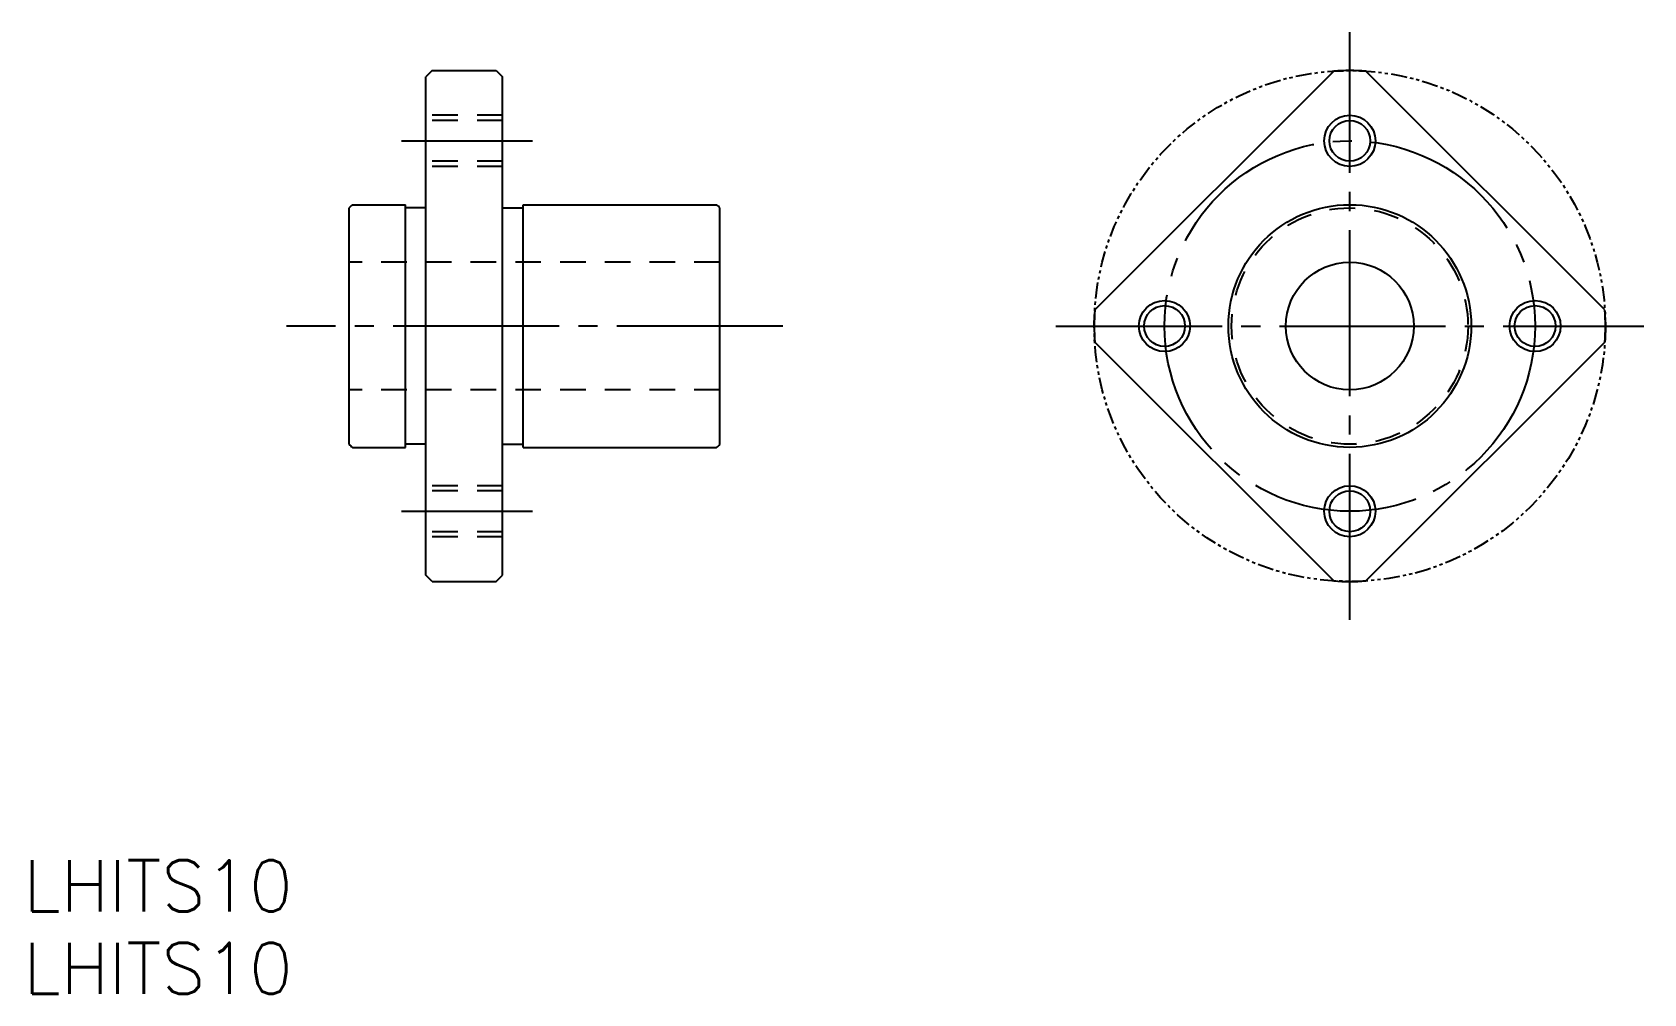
# Model space of a CAD drawing. Extents: x 321 to 448, y 151 to 226.
import ezdxf

# ---------------------------------------------------------------- set-up
doc = ezdxf.new("R2010")
doc.units = 0
for name, pattern in [('CENTER', [17.5, 13, -1.5, 1.5, -1.5]), ('DASHED', [3.5, 2, -1.5]), ('PHANTOM', [2.5, 1.25, -0.25, 0.25, -0.25, 0.25, -0.25])]:
    doc.linetypes.add(name, pattern=pattern)
doc.layers.get('0').update_dxf_attribs({"linetype": 'CONTINUOUS'})
doc.layers.add('CENTER', color=1, linetype='CENTER')
doc.styles.get("Standard").update_dxf_attribs({"font": 'txt.shx', "bigfont": '@extfont2.shx'})

msp = doc.modelspace()

# ---------------------------------------------------------------- linework, layer by layer
at = {"color": 7, "linetype": 'CONTINUOUS'}
for p, q in [((352.77, 223.04), (352.27, 222.54)), ((352.27, 183.54), (352.27, 222.54)), ((352.77, 223.04), (357.77, 223.04)), ((357.77, 223.04), (358.27, 222.54)), ((358.27, 183.54), (358.27, 222.54)), ((423.32, 223), (404.61, 204.3)), ((444.54, 204.3), (425.83, 223)), ((346.27, 193.8), (346.27, 212.29)), ((346.52, 212.54), (350.67, 212.54)), ((350.67, 193.54), (350.67, 212.54)), ((352.27, 212.29), (350.67, 212.29)), ((358.27, 212.29), (359.87, 212.29)), ((359.87, 193.54), (359.87, 212.54)), ((359.87, 212.54), (375.01, 212.54)), ((375.27, 193.8), (375.27, 212.29)), ((423.32, 183.08), (404.61, 201.79)), ((444.54, 201.79), (425.83, 183.08)), ((346.52, 193.54), (350.67, 193.54)), ((352.27, 193.79), (350.67, 193.79)), ((358.27, 193.79), (359.87, 193.79)), ((359.87, 193.54), (375.01, 193.54)), ((352.77, 183.04), (352.27, 183.54)), ((352.77, 183.04), (357.77, 183.04)), ((357.77, 183.04), (358.27, 183.54))]:
    msp.add_line(p, q, dxfattribs=at)
at = {"color": 3, "linetype": 'DASHED'}
for p, q in [((358.27, 219.54), (352.27, 219.54)), ((358.27, 219.14), (352.27, 219.14)), ((358.27, 215.94), (352.27, 215.94)), ((358.27, 215.54), (352.27, 215.54)), ((375.27, 208.04), (346.27, 208.04)), ((375.27, 198.04), (346.27, 198.04)), ((358.27, 190.54), (352.27, 190.54)), ((358.27, 190.14), (352.27, 190.14)), ((358.27, 186.94), (352.27, 186.94)), ((358.27, 186.54), (352.27, 186.54))]:
    msp.add_line(p, q, dxfattribs=at)
at = {"color": 3, "linetype": 'PHANTOM'}
msp.add_circle((424.57, 203.04), 20, dxfattribs=at)
at = {"color": 3, "linetype": 'CONTINUOUS'}
for centre in [(424.57, 217.54), (410.07, 203.04), (439.07, 203.04), (424.57, 188.54)]:
    msp.add_circle(centre, 2, dxfattribs=at)
at = {"color": 7, "linetype": 'CONTINUOUS'}
for centre, radius in [((424.57, 217.54), 1.6), ((424.57, 203.04), 9.5), ((424.57, 203.04), 5), ((410.07, 203.04), 1.6), ((439.07, 203.04), 1.6), ((424.57, 188.54), 1.6)]:
    msp.add_circle(centre, radius, dxfattribs=at)
at = {"color": 3, "linetype": 'DASHED'}
msp.add_circle((424.57, 203.04), 9.25, dxfattribs=at)
at = {"color": 7, "linetype": 'CONTINUOUS'}
for centre, radius, start, end in [((424.57, 203.04), 20, 86.4096, 93.5904), ((347.02, 211.79), 0.9, 123.5573, 146.4427), ((374.52, 211.79), 0.9, 33.5573, 56.4427), ((424.57, 203.04), 20, 176.4096, 183.5904), ((424.57, 203.04), 20, 356.4096, 3.5904), ((347.02, 194.29), 0.9, 213.5573, 236.4427), ((374.52, 194.29), 0.9, 303.5573, 326.4427), ((424.57, 203.04), 20, 266.4096, 273.5904)]:
    msp.add_arc(centre, radius, start, end, dxfattribs=at)
at = {"layer": 'CENTER', "color": 1, "linetype": 'CENTER'}
for p, q in [((424.57, 180.04), (424.57, 226.04)), ((350.35, 217.54), (360.61, 217.54)), ((380.2, 203.04), (341.37, 203.04)), ((401.57, 203.04), (447.57, 203.04)), ((350.35, 188.54), (360.61, 188.54))]:
    msp.add_line(p, q, dxfattribs=at)
msp.add_circle((424.57, 203.04), 14.5, dxfattribs=at)

# ---------------------------------------------------------------- texts
at = {"color": 7, "linetype": 'CONTINUOUS'}
for p in [(320.77, 157.21), (320.77, 150.76)]:
    msp.add_text('LHITS10', height=4, dxfattribs=at).set_placement(p)

doc.saveas('drawing.dxf')
